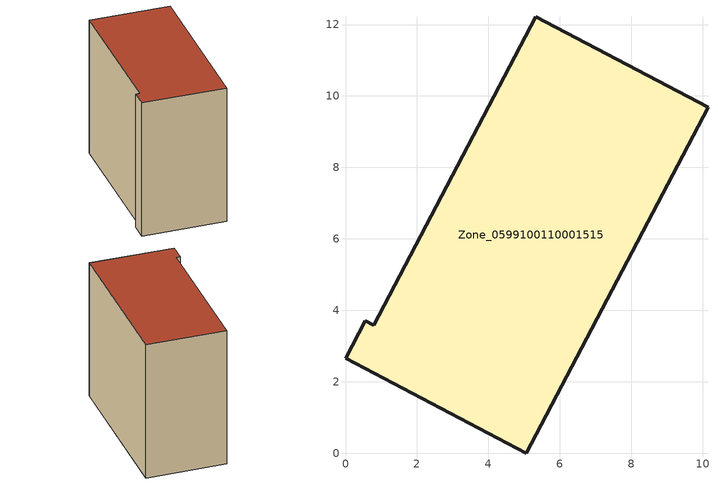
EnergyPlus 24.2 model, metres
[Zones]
Zone_0599100110001515
 floor ground (C_G): 5.07,0 0,2.66 0.55,3.71 0.8,3.58 5.33,12.21 10.15,9.68 z0
 wall outside (C_F): 5.07,0 10.15,9.68 5.33,12.21 0.8,3.58 0.55,3.71 0,2.66 5.07,0 z0:9.79
 roof outside (C_R): 0,2.66 5.07,0 10.15,9.68 5.33,12.21 0.8,3.58 0.55,3.71 z9.79
[BUILDING]
Pand.0599100110001515: North Axis=0; Terrain=City; Loads Convergence Tolerance Value=0.04; Temperature Convergence Tolerance Value=0.4; Solar Distribution=FullExterior; Maximum Number of Warmup Days=25; Minimum Number of Warmup Days=1
[Site:Location]
Rotterdam.The.Hague.AP_ZH_NLD Design_Conditions: Latitude=51.96; Longitude=4.45; Time Zone=1; Elevation=-4.5
[SITE:GROUNDTEMPERATURE:BUILDINGSURFACE]
18, 18, 18, 18, 18, 18, 18, 18, 18, 18, 18, 18
[MATERIAL] Thermal Absorptance=0.9; Solar Absorptance=0.7; Visible Absorptance=0.7
Name | Roughness | Thickness | Conductivity | Density | Specific Heat
G.TI.2015-2018 | MediumSmooth | 0.15 | 0.0428571 | 540 | 1210
F.TI.2015-2018 | Rough | 0.3 | 0.0666667 | 1920 | 840
R.TI.2015-2018 | MediumRough | 0.2 | 0.0333333 | 1500 | 1000
[CONSTRUCTION]
C_G: G.TI.2015-2018
C_F: F.TI.2015-2018
C_R: R.TI.2015-2018
[ZONE]
Zone_0599100110001515: Type=1; Multiplier=1; Ceiling Height=Autocalculate; Volume=Autocalculate; Floor Area=autocalculate; Part of Total Floor Area=Yes
[ZONEINFILTRATION:DESIGNFLOWRATE]
Infil_Zone_0599100110001515: Zone or ZoneList or Space or SpaceList=Zone_0599100110001515; Schedule=AlwaysOn; Design Flow Rate Calculation Method=Flow/Area; Flow Rate per Floor Area=0.0015; Constant Term Coefficient=1; Temperature Term Coefficient=0; Velocity Term Coefficient=0; Velocity Squared Term Coefficient=0
[HVACTEMPLATE:ZONE:IDEALLOADSAIRSYSTEM]
Zone_0599100110001515: Maximum Heating Supply Air Temperature=50; Minimum Cooling Supply Air Temperature=13; Maximum Heating Supply Air Humidity Ratio=0.0156; Minimum Cooling Supply Air Humidity Ratio=0.0077; Heating Limit=NoLimit; Cooling Limit=NoLimit; Dehumidification Control Type=ConstantSensibleHeatRatio; Cooling Sensible Heat Ratio=0.7; Dehumidification Setpoint=60; Humidification Control Type=None; Humidification Setpoint=30; Outdoor Air Method=None; Outdoor Air Flow Rate per Person=0.00944; Outdoor Air Flow Rate per Zone Floor Area=0; Outdoor Air Flow Rate per Zone=0; Demand Controlled Ventilation Type=None; Outdoor Air Economizer Type=NoEconomizer; Heat Recovery Type=None; Sensible Heat Recovery Effectiveness=0.7; Latent Heat Recovery Effectiveness=0.65
[ZONECONTROL:THERMOSTAT]
ThermostatControl_Zone_0599100110001515: Zone or ZoneList=Zone_0599100110001515; Control Type Schedule=DualSetpointControlType; Control 1=Thermostat_Zone_0599100110001515; Temperature Difference Between Cutout And Setpoint=0
[THERMOSTATSETPOINT:DUALSETPOINT]
Thermostat_Zone_0599100110001515: Heating Setpoint Temperature Schedule=HeatingSetpoint_Zone_0599100110001515; Cooling Setpoint Temperature Schedule=CoolingSetpoint_Zone_0599100110001515
[SCHEDULE:COMPACT]
HeatingSetpoint_Zone_0599100110001515: Through: 12/31, For: AllDays, Until: 24:00, 21
CoolingSetpoint_Zone_0599100110001515: Through: 12/31, For: AllDays, Until: 24:00, 24
DualSetpointControlType: Through: 12/31, For: AllDays, Until: 24:00, 4
AlwaysOn: Through: 12/31, For: AllDays, Until: 24:00, 1
